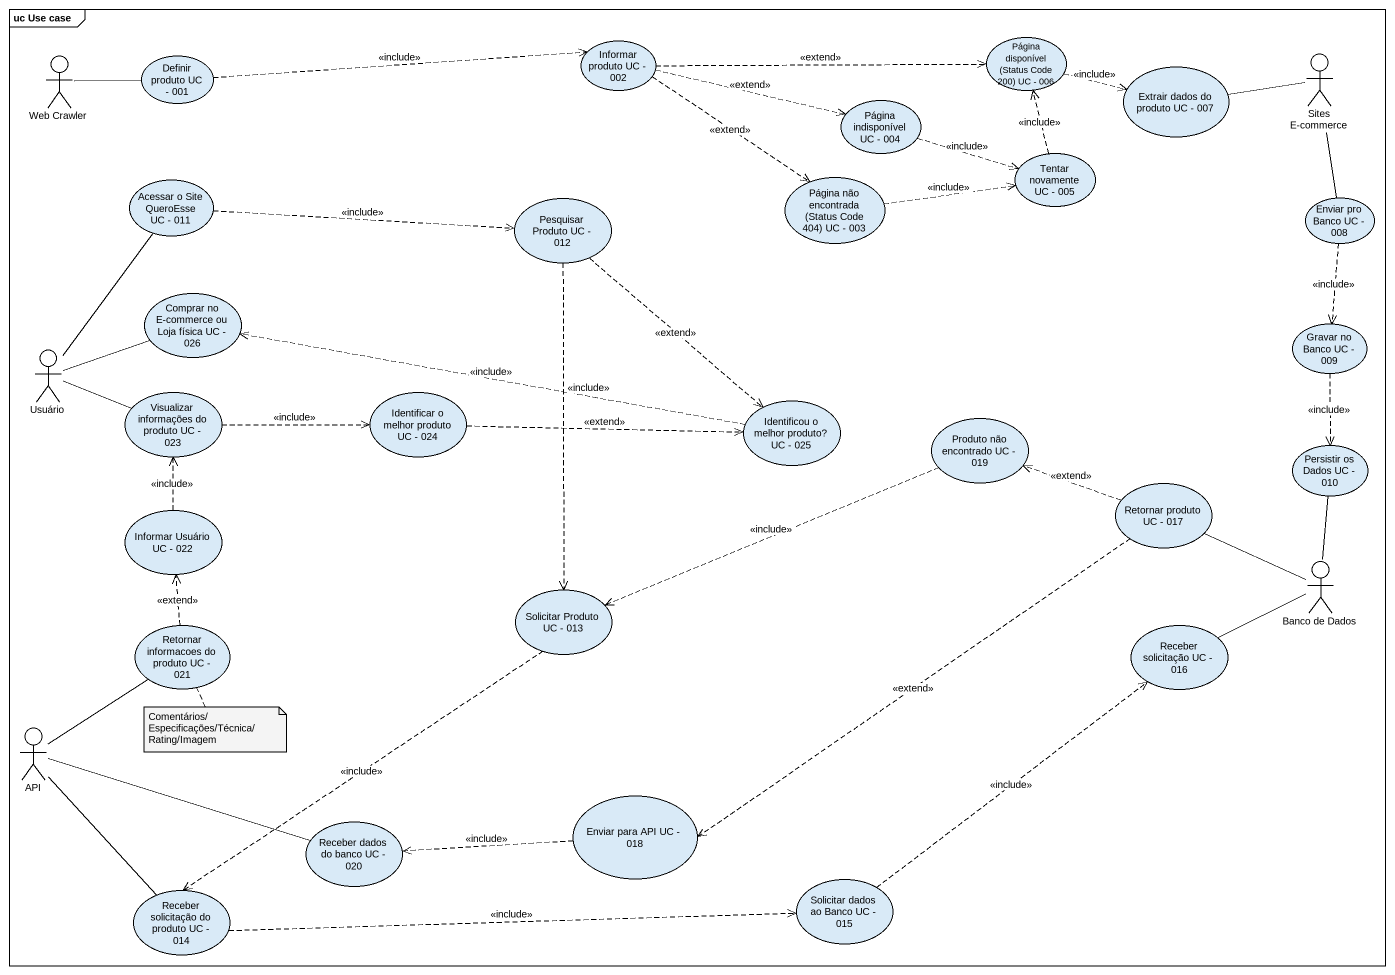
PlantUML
@startuml
mainframe uc Use case
usecase "Informar produto UC - 002" as Informar_produto_UC_002
usecase "Página disponível (Status Code 200) UC - 006" as Página_disponível_Status
actor "Sites E-commerce" as Sites_E_commerce
actor "Web Crawler" as Web_Crawler
usecase "Definir produto UC - 001" as Definir_produto_UC_001
usecase "Extrair dados do produto UC - 007" as Extrair_dados_do_produto_UC
usecase "Página indisponível UC - 004" as Página_indisponível_UC_004
usecase "Acessar o Site QueroEsse UC - 011" as Acessar_o_Site_QueroEsse_UC
usecase "Página não encontrada (Status Code 404) UC - 003" as Página_não_encontrada
usecase "Tentar novamente UC - 005" as Tentar_novamente_UC_005
usecase "Pesquisar Produto UC - 012" as Pesquisar_Produto_UC_012
usecase "Enviar pro Banco UC - 008" as Enviar_pro_Banco_UC_008
usecase "Comprar no E-commerce ou Loja física UC - 026" as Comprar_no_E_commerce_ou
usecase "Gravar no Banco UC - 009" as Gravar_no_Banco_UC_009
actor Usuário
usecase "Visualizar informações do produto UC - 023" as Visualizar_informações_do
usecase "Identificar o melhor produto UC - 024" as Identificar_o_melhor
usecase "Identificou o melhor produto? UC - 025" as Identificou_o_melhor
usecase "Produto não encontrado UC - 019" as Produto_não_encontrado_UC
usecase "Persistir os Dados UC - 010" as Persistir_os_Dados_UC_010
usecase "Informar Usuário UC - 022" as Informar_Usuário_UC_022
usecase "Retornar produto UC - 017" as Retornar_produto_UC_017
usecase "Solicitar Produto UC - 013" as Solicitar_Produto_UC_013
actor "Banco de Dados" as Banco_de_Dados
usecase "Retornar informacoes do produto UC - 021" as Retornar_informacoes_do
usecase "Receber solicitação UC - 016" as Receber_solicitação_UC_016
actor API
usecase "Enviar para API UC - 018" as Enviar_para_API_UC_018
usecase "Receber dados do banco UC - 020" as Receber_dados_do_banco_UC
usecase "Solicitar dados ao Banco UC - 015" as Solicitar_dados_ao_Banco_UC
usecase "Receber solicitação do produto UC - 014" as Receber_solicitação_do
Informar_produto_UC_002 .right.> Página_disponível_Status : <<extend>>
Informar_produto_UC_002 .right.> Página_indisponível_UC_004 : <<extend>>
Informar_produto_UC_002 ..> Página_não_encontrada : <<extend>>
Página_disponível_Status .right.> Extrair_dados_do_produto_UC : <<include>>
Sites_E_commerce -- Enviar_pro_Banco_UC_008
Web_Crawler -right- Definir_produto_UC_001
Definir_produto_UC_001 .right.> Informar_produto_UC_002 : <<include>>
Extrair_dados_do_produto_UC -right- Sites_E_commerce
Página_indisponível_UC_004 .right.> Tentar_novamente_UC_005 : <<include>>
Acessar_o_Site_QueroEsse_UC .right.> Pesquisar_Produto_UC_012 : <<include>>
Página_não_encontrada .right.> Tentar_novamente_UC_005 : <<include>>
Tentar_novamente_UC_005 .up.> Página_disponível_Status : <<include>>
Pesquisar_Produto_UC_012 ..> Identificou_o_melhor : <<extend>>
Pesquisar_Produto_UC_012 ..> Solicitar_Produto_UC_013 : <<include>>
Enviar_pro_Banco_UC_008 ..> Gravar_no_Banco_UC_009 : <<include>>
Gravar_no_Banco_UC_009 ..> Persistir_os_Dados_UC_010 : <<include>>
Usuário -up- Acessar_o_Site_QueroEsse_UC
Usuário -right- Comprar_no_E_commerce_ou
Usuário -right- Visualizar_informações_do
Visualizar_informações_do .right.> Identificar_o_melhor : <<include>>
Identificar_o_melhor .right.> Identificou_o_melhor : <<extend>>
Identificou_o_melhor .left.> Comprar_no_E_commerce_ou : <<include>>
Produto_não_encontrado_UC .left.> Solicitar_Produto_UC_013 : <<include>>
Informar_Usuário_UC_022 .up.> Visualizar_informações_do : <<include>>
Retornar_produto_UC_017 .left.> Produto_não_encontrado_UC : <<extend>>
Retornar_produto_UC_017 ..> Enviar_para_API_UC_018 : <<extend>>
Solicitar_Produto_UC_013 ..> Receber_solicitação_do : <<include>>
Banco_de_Dados -up- Persistir_os_Dados_UC_010
Banco_de_Dados -left- Retornar_produto_UC_017
Banco_de_Dados -left- Receber_solicitação_UC_016
Retornar_informacoes_do .up.> Informar_Usuário_UC_022 : <<extend>>
API -up- Retornar_informacoes_do
API -right- Receber_dados_do_banco_UC
API -- Receber_solicitação_do
Enviar_para_API_UC_018 .left.> Receber_dados_do_banco_UC : <<include>>
Solicitar_dados_ao_Banco_UC .up.> Receber_solicitação_UC_016 : <<include>>
Receber_solicitação_do .right.> Solicitar_dados_ao_Banco_UC : <<include>>
note bottom of Retornar_informacoes_do : Comentários/Especificações/Técnica/Rating/Imagem
@enduml
